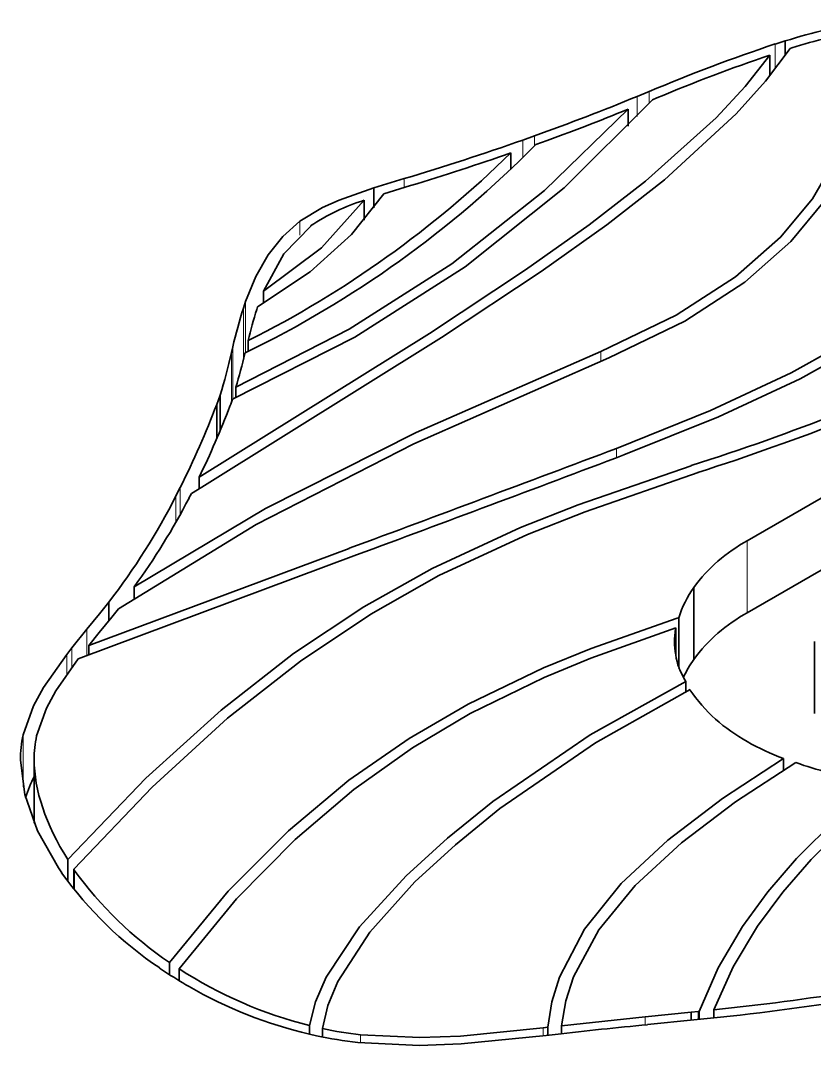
# Model space of a CAD drawing. Extents: x 315 to 857, y 212 to 651.
# Drawn here: x 709.55 to 714.06, y 627.75 to 633.56 of the extents above; entities that cross this region are included whole.
import ezdxf

# ---------------------------------------------------------------- set-up
doc = ezdxf.new("R2010")
doc.units = 0

msp = doc.modelspace()

# ---------------------------------------------------------------- linework, layer by layer
at = {"color": 7, "lineweight": 35, "ltscale": 0.001481}
msp.add_line((713.8912, 633.4469), (713.8347, 633.4292), dxfattribs=at)
at = {"color": 7, "lineweight": 13, "ltscale": 0.003496}
msp.add_line((713.8347, 633.4292), (713.8347, 633.2894), dxfattribs=at)
at = {"color": 7, "lineweight": 35, "ltscale": 0.002023}
msp.add_line((713.8912, 633.4469), (713.8912, 633.366), dxfattribs=at)
at = {"color": 7, "lineweight": 35, "ltscale": 0.00024905}
msp.add_line((713.9182, 633.4048), (713.9277, 633.4077), dxfattribs=at)
at = {"color": 7, "lineweight": 35, "ltscale": 0.002907}
msp.add_line((713.804, 633.3663), (713.804, 633.2501), dxfattribs=at)
at = {"color": 7, "lineweight": 35, "ltscale": 0.001802}
msp.add_line((713.1189, 633.1599), (713.0522, 633.1324), dxfattribs=at)
at = {"color": 7, "lineweight": 13, "ltscale": 0.002832}
msp.add_line((713.0522, 633.1324), (713.0522, 633.0192), dxfattribs=at)
at = {"color": 7, "lineweight": 13, "ltscale": 0.001706}
msp.add_line((713.1189, 633.1599), (713.1189, 633.0917), dxfattribs=at)
at = {"color": 7, "lineweight": 35, "ltscale": 0.000675263}
msp.add_line((713.1385, 633.1135), (713.1635, 633.1238), dxfattribs=at)
at = {"color": 7, "lineweight": 35, "ltscale": 0.002396}
msp.add_line((712.9995, 633.059), (712.9995, 632.9631), dxfattribs=at)
at = {"color": 7, "lineweight": 35, "ltscale": 0.001746}
msp.add_line((712.4683, 632.9084), (712.4026, 632.8848), dxfattribs=at)
at = {"color": 7, "lineweight": 13, "ltscale": 0.002483}
msp.add_line((712.4026, 632.8848), (712.4026, 632.7855), dxfattribs=at)
at = {"color": 7, "lineweight": 13, "ltscale": 0.00145}
msp.add_line((712.4683, 632.9084), (712.4683, 632.8504), dxfattribs=at)
at = {"color": 7, "lineweight": 35, "ltscale": 0.000855724}
msp.add_line((712.4769, 632.8591), (712.5092, 632.8706), dxfattribs=at)
at = {"color": 7, "lineweight": 35, "ltscale": 0.002271}
msp.add_line((712.3353, 632.8117), (712.3353, 632.7209), dxfattribs=at)
at = {"color": 7, "lineweight": 35, "ltscale": 0.004505}
msp.add_line((711.7307, 632.6659), (711.5583, 632.6133), dxfattribs=at)
at = {"color": 7, "lineweight": 13, "ltscale": 0.00126}
msp.add_line((711.7307, 632.6659), (711.7307, 632.6155), dxfattribs=at)
at = {"color": 7, "lineweight": 35, "ltscale": 0.002835}
msp.add_line((711.5583, 632.6133), (711.5583, 632.4999), dxfattribs=at)
at = {"color": 7, "lineweight": 35, "ltscale": 0.003966}
msp.add_line((711.6147, 632.5803), (711.7665, 632.6264), dxfattribs=at)
at = {"color": 7, "lineweight": 35, "ltscale": 0.002837}
msp.add_line((711.5036, 632.5439), (711.5036, 632.4304), dxfattribs=at)
at = {"color": 7, "lineweight": 13, "ltscale": 0.001974}
msp.add_line((711.1391, 632.4242), (711.1391, 632.3452), dxfattribs=at)
at = {"color": 7, "lineweight": 35, "ltscale": 0.001709}
for p, q in [((710.9332, 632.0273), (710.9332, 631.959)), ((710.399, 628.2203), (710.399, 628.1519))]:
    msp.add_line(p, q, dxfattribs=at)
at = {"color": 7, "lineweight": 35, "ltscale": 0.000992072}
msp.add_line((710.8308, 631.9697), (710.8183, 631.9321), dxfattribs=at)
at = {"color": 7, "lineweight": 13, "ltscale": 0.007265}
msp.add_line((710.8308, 631.9697), (710.8308, 631.6791), dxfattribs=at)
at = {"color": 7, "lineweight": 13, "ltscale": 0.007362}
msp.add_line((710.8183, 631.9321), (710.8183, 631.6376), dxfattribs=at)
at = {"color": 7, "lineweight": 35, "ltscale": 0.00037637}
msp.add_line((710.8939, 631.924), (710.8987, 631.9383), dxfattribs=at)
at = {"color": 7, "lineweight": 35, "ltscale": 0.061499}
for p, q in [((715.8058, 631.8425), (713.6755, 630.6125)), ((715.8058, 631.4343), (713.6755, 630.2042))]:
    msp.add_line(p, q, dxfattribs=at)
at = {"color": 7, "lineweight": 35, "ltscale": 0.001532}
msp.add_line((710.8461, 631.7478), (710.8461, 631.6865), dxfattribs=at)
at = {"color": 7, "lineweight": 35, "ltscale": 0.000837195}
msp.add_line((710.7585, 631.7119), (710.7508, 631.6793), dxfattribs=at)
at = {"color": 7, "lineweight": 13, "ltscale": 0.007005}
msp.add_line((710.7508, 631.6793), (710.7508, 631.3991), dxfattribs=at)
at = {"color": 7, "lineweight": 13, "ltscale": 0.007382}
for p, q in [((710.7585, 631.7119), (710.7585, 631.4166)), ((709.5697, 629.5111), (709.5697, 629.2158))]:
    msp.add_line(p, q, dxfattribs=at)
at = {"color": 7, "lineweight": 35, "ltscale": 0.000118056}
msp.add_line((710.827, 631.6733), (710.8282, 631.6779), dxfattribs=at)
at = {"color": 7, "lineweight": 13, "ltscale": 0.001367}
msp.add_line((712.8453, 631.6847), (712.8453, 631.63), dxfattribs=at)
at = {"color": 7, "lineweight": 35, "ltscale": 0.001386}
msp.add_line((710.686, 631.4374), (710.6672, 631.3853), dxfattribs=at)
at = {"color": 7, "lineweight": 35, "ltscale": 0.005057}
msp.add_line((710.686, 631.4374), (710.686, 631.2352), dxfattribs=at)
at = {"color": 7, "lineweight": 35, "ltscale": 0.001454}
msp.add_line((710.7758, 631.4826), (710.7758, 631.4244), dxfattribs=at)
at = {"color": 7, "lineweight": 35, "ltscale": 0.004857}
msp.add_line((710.6672, 631.3853), (710.6672, 631.191), dxfattribs=at)
at = {"color": 7, "lineweight": 35, "ltscale": 0.00032866}
msp.add_line((710.7422, 631.3751), (710.7466, 631.3875), dxfattribs=at)
at = {"color": 7, "lineweight": 35, "ltscale": 0.000751953}
msp.add_line((710.7466, 631.3875), (710.7568, 631.4158), dxfattribs=at)
at = {"color": 7, "lineweight": 13, "ltscale": 0.001324}
msp.add_line((712.9338, 631.1361), (712.9338, 631.0831), dxfattribs=at)
at = {"color": 7, "lineweight": 35, "ltscale": 0.001624}
msp.add_line((710.5674, 630.972), (710.5674, 630.9071), dxfattribs=at)
at = {"color": 7, "lineweight": 35, "ltscale": 0.001348}
msp.add_line((710.4607, 630.9144), (710.4363, 630.8663), dxfattribs=at)
at = {"color": 7, "lineweight": 13, "ltscale": 0.003828}
msp.add_line((710.4607, 630.9144), (710.4607, 630.7612), dxfattribs=at)
at = {"color": 7, "lineweight": 35, "ltscale": 0.001733}
msp.add_line((710.5234, 630.8799), (710.5825, 630.9163), dxfattribs=at)
at = {"color": 7, "lineweight": 13, "ltscale": 0.003711}
msp.add_line((710.4363, 630.8663), (710.4363, 630.7178), dxfattribs=at)
at = {"color": 7, "lineweight": 35, "ltscale": 0.000737017}
msp.add_line((710.51, 630.8537), (710.5234, 630.8799), dxfattribs=at)
at = {"color": 7, "lineweight": 13, "ltscale": 0.010207}
msp.add_line((713.6755, 630.6125), (713.6755, 630.2042), dxfattribs=at)
at = {"color": 7, "lineweight": 35, "ltscale": 0.039418}
msp.add_line((711.4186, 630.569), (709.9415, 630.0177), dxfattribs=at)
at = {"color": 7, "lineweight": 35, "ltscale": 0.042115}
msp.add_line((709.8821, 629.9426), (711.4603, 630.5317), dxfattribs=at)
at = {"color": 7, "lineweight": 35, "ltscale": 0.001634}
msp.add_line((710.1989, 630.3508), (710.1989, 630.2855), dxfattribs=at)
at = {"color": 7, "lineweight": 35, "ltscale": 0.010207}
for p, q in [((713.3727, 630.347), (713.3727, 629.9388)), ((714.0569, 630.0413), (714.0569, 629.6331))]:
    msp.add_line(p, q, dxfattribs=at)
at = {"color": 7, "lineweight": 35, "ltscale": 0.002161}
msp.add_line((710.0557, 630.2648), (710.0018, 630.1971), dxfattribs=at)
at = {"color": 7, "lineweight": 35, "ltscale": 0.002655}
msp.add_line((710.0557, 630.2648), (710.0557, 630.1586), dxfattribs=at)
at = {"color": 7, "lineweight": 35, "ltscale": 0.001543}
msp.add_line((710.0719, 630.1785), (710.1103, 630.2269), dxfattribs=at)
at = {"color": 7, "lineweight": 35, "ltscale": 0.002797}
msp.add_line((710.0018, 630.1971), (709.9313, 630.1103), dxfattribs=at)
at = {"color": 7, "lineweight": 35, "ltscale": 0.00281}
msp.add_line((710.0011, 630.0912), (710.0719, 630.1785), dxfattribs=at)
at = {"color": 7, "lineweight": 35, "ltscale": 0.000238369}
msp.add_line((713.2876, 630.1753), (713.2786, 630.1722), dxfattribs=at)
at = {"color": 7, "lineweight": 35, "ltscale": 0.007039}
msp.add_line((713.2876, 630.1753), (713.2876, 629.8937), dxfattribs=at)
at = {"color": 7, "lineweight": 35, "ltscale": 0.003384}
msp.add_line((709.9313, 630.1103), (709.8463, 630.0049), dxfattribs=at)
at = {"color": 7, "lineweight": 13, "ltscale": 0.003729}
msp.add_line((709.9313, 630.1103), (709.9313, 629.9611), dxfattribs=at)
at = {"color": 7, "lineweight": 35, "ltscale": 0.002367}
msp.add_line((709.9415, 630.0177), (710.0011, 630.0912), dxfattribs=at)
at = {"color": 7, "lineweight": 35, "ltscale": 0.003885}
msp.add_line((713.2702, 630.1179), (713.2702, 629.9625), dxfattribs=at)
at = {"color": 7, "lineweight": 35, "ltscale": 0.001199}
msp.add_line((709.8463, 630.0049), (709.8168, 629.9671), dxfattribs=at)
at = {"color": 7, "lineweight": 13, "ltscale": 0.002742}
msp.add_line((709.8463, 630.0049), (709.8463, 629.8953), dxfattribs=at)
at = {"color": 7, "lineweight": 35, "ltscale": 0.00132}
msp.add_line((709.9415, 630.0177), (709.9415, 629.9649), dxfattribs=at)
at = {"color": 7, "lineweight": 13, "ltscale": 0.002814}
msp.add_line((709.8168, 629.9671), (709.8168, 629.8546), dxfattribs=at)
at = {"color": 7, "lineweight": 35, "ltscale": 0.001447}
msp.add_line((713.3272, 629.8136), (713.3272, 629.7557), dxfattribs=at)
at = {"color": 7, "lineweight": 35, "ltscale": 0.009012}
msp.add_line((709.6318, 629.3718), (709.6318, 629.0113), dxfattribs=at)
at = {"color": 7, "lineweight": 35, "ltscale": 0.001639}
msp.add_line((713.8807, 629.3765), (713.8807, 629.3109), dxfattribs=at)
at = {"color": 7, "lineweight": 35, "ltscale": 0.000848582}
msp.add_line((709.7692, 628.7568), (709.7883, 628.7288), dxfattribs=at)
at = {"color": 7, "lineweight": 35, "ltscale": 0.003099}
msp.add_line((709.8226, 628.8052), (709.8226, 628.6813), dxfattribs=at)
at = {"color": 7, "lineweight": 35, "ltscale": 0.000114268}
msp.add_line((709.86, 628.7451), (709.8575, 628.7489), dxfattribs=at)
at = {"color": 7, "lineweight": 35, "ltscale": 0.002821}
msp.add_line((709.8575, 628.7489), (709.8575, 628.636), dxfattribs=at)
at = {"color": 7, "lineweight": 13, "ltscale": 0.002808}
msp.add_line((709.86, 628.7451), (709.86, 628.6328), dxfattribs=at)
at = {"color": 7, "lineweight": 35, "ltscale": 0.000852771}
msp.add_line((710.3436, 628.1888), (710.3719, 628.1697), dxfattribs=at)
at = {"color": 7, "lineweight": 35, "ltscale": 0.001682}
msp.add_line((710.4551, 628.1838), (710.4551, 628.1166), dxfattribs=at)
at = {"color": 7, "lineweight": 35, "ltscale": 0.006576}
msp.add_line((713.3583, 627.9382), (713.0966, 627.9117), dxfattribs=at)
at = {"color": 7, "lineweight": 35, "ltscale": 0.000994041}
msp.add_line((713.3979, 627.9423), (713.3583, 627.9382), dxfattribs=at)
at = {"color": 7, "lineweight": 35, "ltscale": 0.001132}
for p, q in [((713.3583, 627.9382), (713.3583, 627.8929)), ((713.4036, 627.9429), (713.4036, 627.8976))]:
    msp.add_line(p, q, dxfattribs=at)
at = {"color": 7, "lineweight": 35, "ltscale": 0.000144411}
msp.add_line((713.4036, 627.9429), (713.3979, 627.9423), dxfattribs=at)
at = {"color": 7, "lineweight": 13, "ltscale": 0.001131}
for p, q in [((713.3979, 627.9423), (713.3979, 627.897)), ((713.0966, 627.9117), (713.0966, 627.8665))]:
    msp.add_line(p, q, dxfattribs=at)
at = {"color": 7, "lineweight": 35, "ltscale": 0.001135}
msp.add_line((713.4863, 627.9518), (713.4863, 627.9064), dxfattribs=at)
at = {"color": 7, "lineweight": 35, "ltscale": 0.011904}
msp.add_line((713.0966, 627.9117), (712.6231, 627.8617), dxfattribs=at)
at = {"color": 7, "lineweight": 35, "ltscale": 0.00659}
msp.add_line((713.1097, 627.8678), (713.372, 627.8943), dxfattribs=at)
at = {"color": 7, "lineweight": 35, "ltscale": 0.000988129}
msp.add_line((713.372, 627.8943), (713.4113, 627.8984), dxfattribs=at)
at = {"color": 7, "lineweight": 35, "ltscale": 0.001231}
msp.add_line((711.1935, 627.8634), (711.1935, 627.8141), dxfattribs=at)
at = {"color": 7, "lineweight": 35, "ltscale": 0.001187}
msp.add_line((711.2672, 627.8455), (711.2672, 627.798), dxfattribs=at)
at = {"color": 7, "lineweight": 35, "ltscale": 0.000636304}
msp.add_line((712.5444, 627.8528), (712.5191, 627.8497), dxfattribs=at)
at = {"color": 7, "lineweight": 13, "ltscale": 0.001135}
msp.add_line((712.5191, 627.8497), (712.5191, 627.8043), dxfattribs=at)
at = {"color": 7, "lineweight": 35, "ltscale": 0.001134}
msp.add_line((712.5444, 627.8528), (712.5444, 627.8074), dxfattribs=at)
at = {"color": 7, "lineweight": 35, "ltscale": 0.001123}
msp.add_line((712.6231, 627.8617), (712.6231, 627.8168), dxfattribs=at)
at = {"color": 7, "lineweight": 35, "ltscale": 0.001031}
msp.add_line((711.1929, 627.8143), (711.2332, 627.8051), dxfattribs=at)
at = {"color": 7, "lineweight": 13, "ltscale": 0.001128}
msp.add_line((711.4822, 627.81), (711.4822, 627.7649), dxfattribs=at)
at = {"color": 7, "lineweight": 35, "ltscale": 0.001328}
msp.add_line((712.5345, 627.8063), (712.5872, 627.8125), dxfattribs=at)
at = {"color": 7, "lineweight": 35}
for points in [[(712.8901, 631.6487), (713.3224, 631.8575), (713.6628, 632.0794), (713.9228, 632.3086), (714.1133, 632.5395), (714.2454, 632.7666), (714.35, 633.0537), (714.3862, 633.2292), (714.4129, 633.5245)], [(714.3351, 633.5091), (714.3074, 633.2119), (714.2717, 633.0413), (714.1706, 632.7667), (714.0447, 632.5518), (713.8647, 632.3338), (713.6094, 632.1091), (713.2734, 631.8911), (712.8453, 631.6847)], [(710.5825, 630.9163), (711.9426, 631.7645), (712.5068, 632.1387), (712.8785, 632.4039), (713.2059, 632.6599), (713.613, 633.0334), (713.7784, 633.2187), (713.9182, 633.4048)], [(713.804, 633.3663), (713.6631, 633.1885), (713.4985, 633.011), (713.0981, 632.6515), (712.7789, 632.4046), (712.4183, 632.1485), (711.8736, 631.7875), (710.5674, 630.972)], [(710.7568, 631.4158), (711.4504, 631.767), (712.0759, 632.1651), (712.6373, 632.6129), (713.1385, 633.1135)], [(712.9995, 633.059), (712.526, 632.5983), (711.9998, 632.1836), (711.4175, 631.8124), (710.7758, 631.4826)], [(714.9206, 632.712), (714.8934, 632.497), (714.813, 632.2972), (714.6815, 632.1103), (714.5506, 631.9773), (714.3929, 631.8494), (714.1759, 631.705), (713.9249, 631.5648), (713.4667, 631.35), (712.9338, 631.1361)], [(712.976, 631.0991), (713.5132, 631.3147), (713.9761, 631.5311), (714.2372, 631.6764), (714.4625, 631.8262), (714.623, 631.9567), (714.7564, 632.0924), (714.8904, 632.2831), (714.9722, 632.4871), (715, 632.7065)], [(711.5583, 632.6133), (711.3624, 632.5443), (711.267, 632.5015), (711.1391, 632.4242)], [(710.8987, 631.9383), (711.1962, 632.1381), (711.4311, 632.3487), (711.6147, 632.5803)], [(711.5036, 632.5439), (711.2607, 632.2736), (710.9332, 632.0273)], [(711.1391, 632.4242), (711.0414, 632.337), (710.9583, 632.2336), (710.8886, 632.1118), (710.8308, 631.9697)], [(710.9332, 632.0273), (711.0471, 632.2394), (711.2003, 632.397)], [(712.8453, 631.6847), (711.7986, 631.2256), (710.9434, 630.7946), (710.1989, 630.3508)], [(710.1103, 630.2269), (710.8907, 630.7051), (711.7847, 631.1624), (712.8901, 631.6487)], [(713.3578, 631.0374), (712.7167, 630.8151), (712.3898, 630.6866), (711.8884, 630.454), (711.5014, 630.2366), (711.103, 629.9722), (710.6916, 629.6517), (710.2654, 629.2657), (709.8226, 628.8052)], [(709.8575, 628.7489), (710.3018, 629.2152), (710.7291, 629.6055), (711.1414, 629.9293), (711.5403, 630.1959), (711.9276, 630.4146), (712.429, 630.6481), (712.7557, 630.7767), (713.3965, 630.999)], [(713.2786, 630.1722), (712.7907, 630.0003), (712.5209, 629.8914), (712.0923, 629.6862), (711.7578, 629.4913), (711.4168, 629.2538), (711.0737, 628.9672), (710.733, 628.6249), (710.399, 628.2203)], [(710.4551, 628.1838), (710.78, 628.5814), (711.1116, 628.9188), (711.4455, 629.2021), (711.7777, 629.4378), (712.1042, 629.6319), (712.5234, 629.8369), (712.7883, 629.946), (713.2702, 630.1179)], [(709.8168, 629.9671), (709.6846, 629.7791), (709.628, 629.6757), (709.5697, 629.5111)], [(709.6459, 629.5056), (709.7014, 629.6624), (709.7554, 629.7614), (709.8821, 629.9426)], [(713.3272, 629.8136), (712.7841, 629.5111), (712.2333, 629.1334), (711.9756, 628.9261), (711.7406, 628.7119), (711.4771, 628.4221), (711.2882, 628.1362), (711.2279, 627.9976), (711.1935, 627.8634)], [(711.2672, 627.8455), (711.2979, 627.9766), (711.3544, 628.1123), (711.5356, 628.3927), (711.7914, 628.6775), (712.0208, 628.8884), (712.2732, 629.0928), (712.8147, 629.4666), (713.3511, 629.7677)], [(709.5546, 629.3687), (709.5789, 629.1731), (709.6509, 628.9673), (709.7692, 628.7568)], [(713.8807, 629.3765), (713.5347, 629.1503), (713.2247, 628.9144), (712.9608, 628.6675), (712.7527, 628.409), (712.6106, 628.1377), (712.5674, 627.997), (712.5444, 627.8528)], [(712.6231, 627.8617), (712.6473, 628.0023), (712.6912, 628.1396), (712.8335, 628.4047), (713.0403, 628.6578), (713.3019, 628.8998), (713.6085, 629.1317), (713.9504, 629.3541)], [(714.4325, 629.2498), (714.184, 629.037), (713.9554, 628.8101), (713.7932, 628.6218), (713.6493, 628.4246), (713.5112, 628.1896), (713.4036, 627.9429)], [(713.4863, 627.9518), (713.5951, 628.1952), (713.734, 628.427), (713.8771, 628.6201), (714.0377, 628.8046), (714.2671, 629.0299), (714.5164, 629.2412)], [(712.5191, 627.8497), (712.0495, 627.8032), (711.8197, 627.7941), (711.4822, 627.81)], [(711.4672, 627.7665), (711.8171, 627.7496), (712.0537, 627.7588), (712.5345, 627.8063)]]:
    msp.add_lwpolyline(points, dxfattribs=at)
for centre, radius, start, end in [((715.0723, 629.6458), 3.9803, 100.23563, 107.261), ((715.0737, 629.6694), 3.9101, 100.88885, 107.04415), ((716.7031, 624.752), 9.1394, 108.29171, 113.08765), ((717.0284, 623.9069), 9.9942, 108.82283, 112.75003), ((707.8389, 645.8516), 13.7462, 289.68064, 292.28773), ((707.8273, 645.7792), 13.7316, 289.93532, 292.12728), ((707.5181, 646.7404), 14.6913, 286.66283, 289.41884), ((708.2239, 637.0488), 5.9695, 295.86822, 315.42983), ((708.202, 637.0184), 5.8971, 296.6417, 314.4955), ((707.4661, 646.7675), 14.7807, 286.91466, 289.23351), ((711.8306, 631.4699), 1.1218, 106.93265, 124.2087), ((713.6826, 631.0391), 3.0004, 162.68472, 167.04269), ((713.5118, 631.1225), 2.738, 162.97767, 166.79928), ((707.9042, 632.3065), 2.9146, 342.64998, 347.57464), ((707.172, 632.5538), 3.7596, 343.44647, 346.45613), ((705.7561, 633.257), 5.2556, 333.52898, 339.13691), ((705.6864, 633.3292), 5.4204, 334.2234, 338.86912), ((709.1302, 644.2518), 13.8735, 287.74102, 291.44131), ((709.1217, 644.3511), 14.0191, 287.7529, 291.43864), ((619.9354, 877.4336), 263.2702, 290.333737, 290.68584), ((621.9805, 872.0006), 257.5146, 290.332931, 290.693019), ((707.0138, 632.6087), 3.8403, 322.38397, 333.0188), ((707.0531, 632.6469), 3.8944, 323.87507, 332.58309), ((714.1172, 629.7988), 0.9252, 118.49451, 143.62897), ((713.8389, 630.0093), 0.5757, 144.07296, 163.24171), ((714.1172, 629.3905), 0.9252, 118.49451, 143.62897), ((713.7079, 630.0402), 0.4446, 169.92422, 179.97442), ((713.7302, 630.0424), 0.4669, 180.25876, 198.97183), ((713.8235, 629.6098), 0.558, 143.87777, 155.9009), ((713.8665, 630.1349), 0.6275, 202.91789, 210.78907), ((714.1115, 630.2843), 0.92, 214.19426, 241.74422), ((710.2098, 629.3714), 0.6552, 167.68899, 180.23124), ((710.2518, 629.3743), 0.6199, 167.77656, 180.24001), ((714.4009, 630.7497), 1.4684, 240.39428, 249.25364), ((714.5842, 631.1096), 1.8662, 250.14998, 256.0767), ((710.3806, 628.9045), 0.8355, 153.6536, 162.56585), ((711.567, 630.0068), 2.1908, 215.69833, 236.06056), ((711.5963, 629.9927), 2.1385, 215.69947, 235.96021), ((711.7825, 630.2313), 2.4401, 237.04259, 256.03211), ((711.7715, 630.2692), 2.5233, 236.3097, 240.01842), ((711.7557, 630.239), 2.4891, 239.98654, 256.93411), ((712.0878, 641.6628), 13.7818, 275.82353, 279.168), ((711.9393, 642.8246), 14.9983, 275.6324, 279.07547), ((711.7379, 630.027), 2.2317, 257.8246, 263.42301), ((715.6379, 601.353), 26.6349, 95.44659, 96.57692), ((711.7374, 630.1277), 2.3767, 257.75197, 263.4744)]:
    msp.add_arc(centre, radius, start, end, dxfattribs=at)
msp.add_ellipse((710.9834, 628.8572), major_axis=(1.268, -0.8167), ratio=0.572992, start_param=3.495197, end_param=4.032897, dxfattribs=at)

doc.saveas('drawing.dxf')
